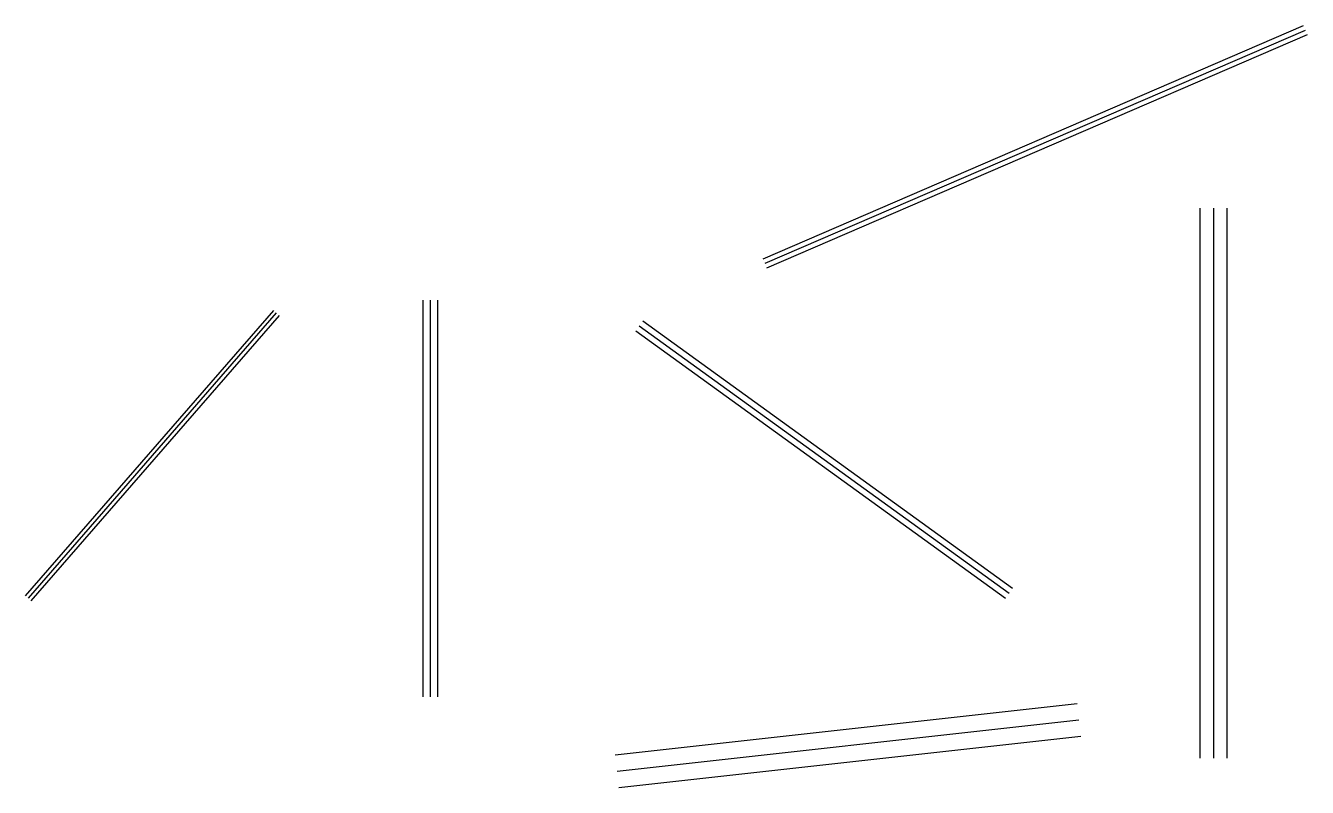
# Model space of a CAD drawing. Header units: inches. Extents: x -117 to 4164, y -872 to 1674.
import ezdxf

# ---------------------------------------------------------------- set-up
doc = ezdxf.new("R2010")
doc.units = ezdxf.units.IN
doc.header["$MEASUREMENT"] = 0
for name, color, linetype in [('CWS-110', 5, 'Continuous'), ('CWS-110-SingleLine', 3, 'Continuous'), ('CWS-25', 5, 'Continuous'), ('CWS-25-SingleLine', 3, 'Continuous'), ('CWS-50', 5, 'Continuous'), ('CWS-50-SingleLine', 3, 'Continuous'), ('HWS-32', 1, 'Continuous'), ('HWS-32-SingleLine', 3, 'Continuous'), ('HWS-40', 1, 'Continuous'), ('HWS-40-SingleLine', 3, 'Continuous'), ('HWS-90', 1, 'Continuous'), ('HWS-90-SingleLine', 3, 'Continuous')]:
    doc.layers.add(name, color=color, linetype=linetype)

msp = doc.modelspace()

# ---------------------------------------------------------------- linework, layer by layer
at = {"layer": 'CWS-110'}
for p, q in [((1852.2, -762.5), (3394.7, -591.8)), ((1864.2, -871.8), (3406.8, -701.1))]:
    msp.add_line(p, q, dxfattribs=at)
at = {"layer": 'CWS-110-SingleLine'}
msp.add_line((1858.2, -817.1), (3400.7, -646.5), dxfattribs=at)
at = {"layer": 'CWS-25'}
for p, q in [((-116.9, -231.7), (712, 721.5)), ((-98, -248.1), (730.8, 705.1))]:
    msp.add_line(p, q, dxfattribs=at)
at = {"layer": 'CWS-25-SingleLine'}
msp.add_line((-107.5, -239.9), (721.4, 713.3), dxfattribs=at)
at = {"layer": 'CWS-50'}
for p, q in [((1210.2, -569.1), (1210.2, 756.3)), ((1260.2, -569.1), (1260.2, 756.3))]:
    msp.add_line(p, q, dxfattribs=at)
at = {"layer": 'CWS-50-SingleLine'}
msp.add_line((1235.2, -569.1), (1235.2, 756.3), dxfattribs=at)
at = {"layer": 'HWS-32'}
for p, q in [((2346.2, 894.1), (4150.9, 1673.5)), ((2358.9, 864.7), (4163.6, 1644.2))]:
    msp.add_line(p, q, dxfattribs=at)
at = {"layer": 'HWS-32-SingleLine'}
msp.add_line((2352.6, 879.4), (4157.3, 1658.9), dxfattribs=at)
at = {"layer": 'HWS-40'}
for p, q in [((1944, 686.6), (3179.4, -206.6)), ((1920.6, 654.2), (3156, -239))]:
    msp.add_line(p, q, dxfattribs=at)
at = {"layer": 'HWS-40-SingleLine'}
msp.add_line((1932.3, 670.4), (3167.7, -222.8), dxfattribs=at)
at = {"layer": 'HWS-90'}
for p, q in [((3805, 1063.9), (3805, -773.8)), ((3895, 1063.9), (3895, -773.8))]:
    msp.add_line(p, q, dxfattribs=at)
at = {"layer": 'HWS-90-SingleLine'}
msp.add_line((3850, 1063.9), (3850, -773.8), dxfattribs=at)

doc.saveas('drawing.dxf')
